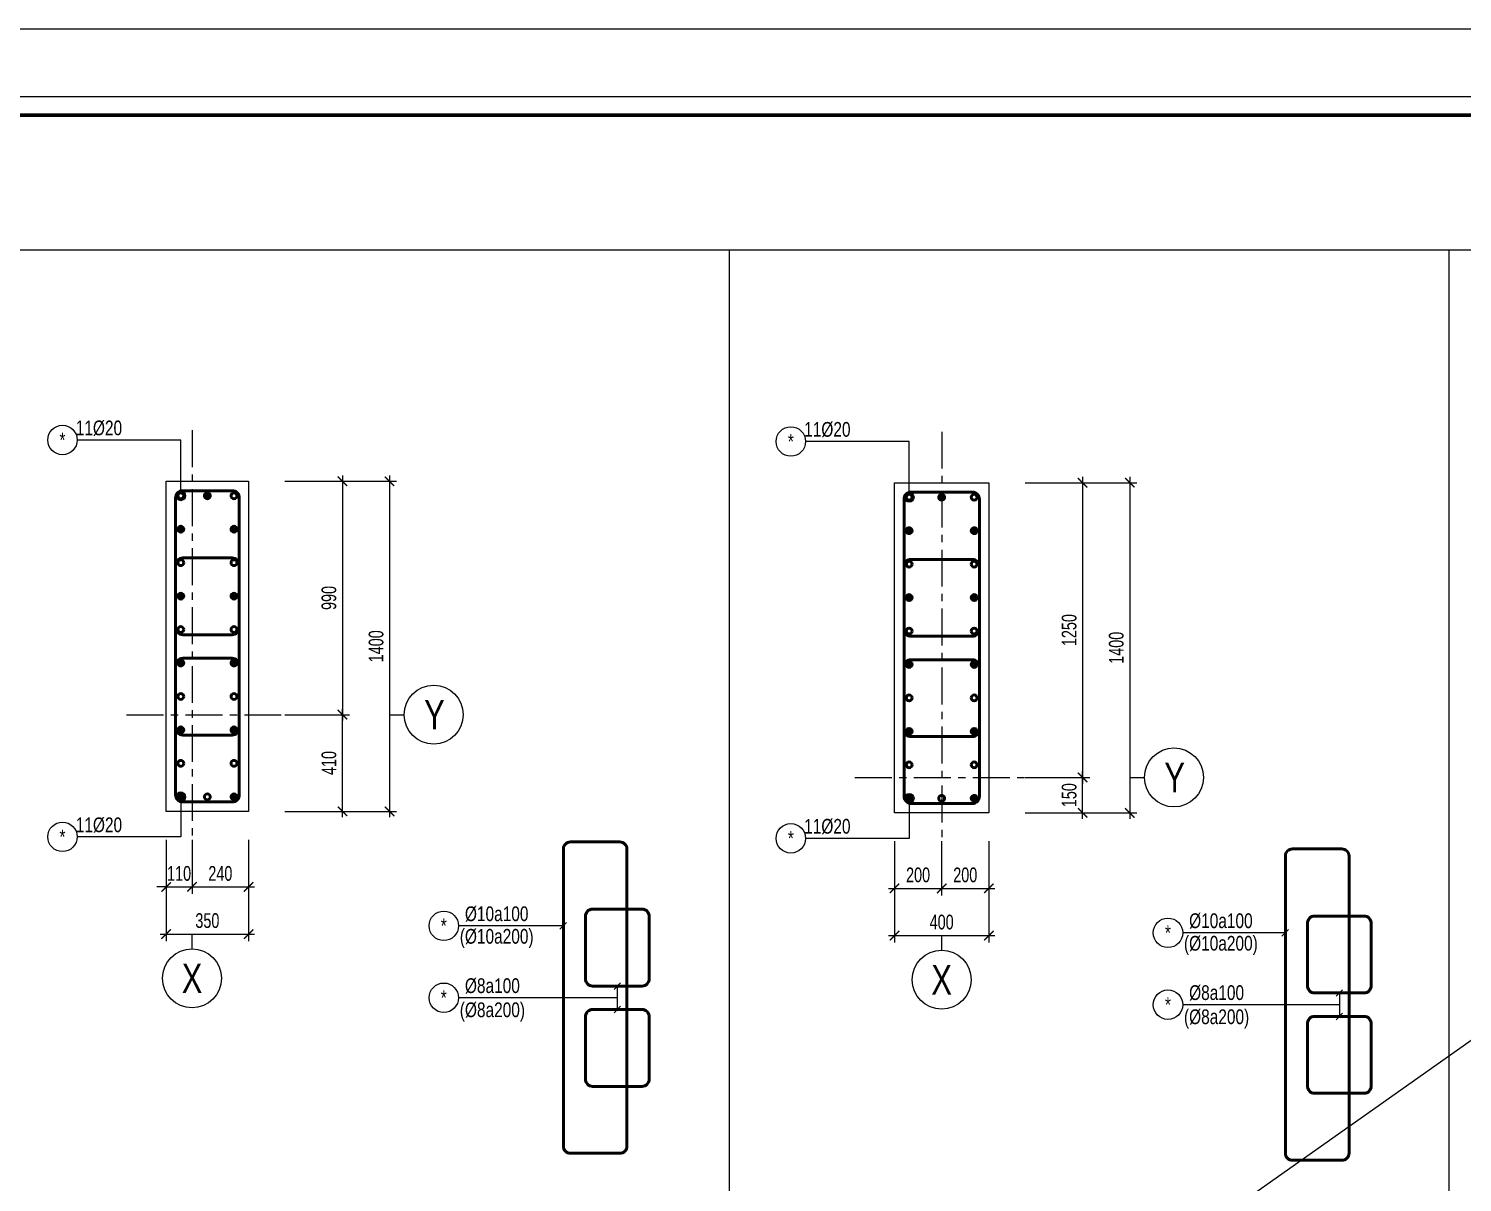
# Model space of a CAD drawing. Header units: millimetres. Extents: x -17374 to 181693, y -29783 to 15580.
# Drawn here: x 32851 to 38932, y 10688 to 15580 of the extents above; entities that cross this region are included whole.
import ezdxf
from ezdxf.enums import TextEntityAlignment as Align

# ---------------------------------------------------------------- set-up
doc = ezdxf.new("R2010")
doc.units = ezdxf.units.MM
doc.header["$LTSCALE"] = 250
doc.header["$MEASUREMENT"] = 0
doc.linetypes.add('CENTER', pattern=[2, 1.25, -0.25, 0.25, -0.25])
doc.linetypes.add('CENTER2', pattern=[1.125, 0.75, -0.125, 0.125, -0.125])
doc.layers.add('CDC-KHUNGTEN', color=7, linetype='Continuous')
for name, color, linetype, lineweight in [('CDC.01.AXIS', 160, 'CENTER2', 13), ('CDC.02.DIM', 1, 'Continuous', 18), ('CDC.03.BORDER', 3, 'Continuous', 25), ('CDC.05.STEEL', 4, 'Continuous', 50), ('CDC.06.TEXT', 2, 'Continuous', 18), ('CDC.11.NOTE', 8, 'Continuous', 18), ('CDC.14.STEELNUM', 9, 'Continuous', 18), ('STEEL_NODE', 6, 'Continuous', 50)]:
    doc.layers.add(name, color=color, linetype=linetype, lineweight=lineweight)
doc.layers.add('KCS_Plotter', color=11, linetype='Continuous', plot=False)
doc.styles.add('KC_SMTEXT', font='arial.ttf', dxfattribs={"width": 0.7})
doc.styles.add('KCS_BIGTEXT', font='arial.ttf', dxfattribs={"width": 0.75})
doc.styles.add('KCS_SMTEXT', font='arial.ttf', dxfattribs={"width": 0.7})
doc.dimstyles.new('KCS_DIM25', dxfattribs={"dimscale": 25, "dimtxt": 2.5, "dimasz": 1.6, "dimexe": 1.2, "dimexo": 0, "dimgap": 1, "dimtad": 1, "dimdec": 0, "dimzin": 0, "dimdsep": 46, "dimtxsty": 'KCS_SMTEXT', "dimblk": 'ARCHTICK', "dimcen": 0, "dimdle": 1, "dimclrd": 1, "dimclre": 1, "dimclrt": 2, "dimadec": 0, "dimazin": 0, "dimtfac": 1, "dimtdec": 0, "dimtix": 1, "dimtmove": 2, "dimatfit": 3, "dimfxl": 1, "dimtolj": 1, "dimtzin": 0, "dimarcsym": 0})

# ---------------------------------------------------------------- blocks, each defined once
blk = doc.blocks.new('_ArchTick')
at = {"color": 0, "linetype": 'ByBlock', "const_width": 0.15}
blk.add_lwpolyline([(-0.5, -0.5), (0.5, 0.5)], dxfattribs=at)
blk = doc.blocks.new('*D416')
at = {"layer": 'CDC.02.DIM', "color": 1, "lineweight": -2, "transparency": 16777216}
for p, q in [((33433.7, 12140.6), (33433.7, 11910.6)), ((33543.7, 12140.6), (33543.7, 11910.6)), ((33433.7, 11940.6), (33393.7, 11940.6)), ((33433.7, 11940.6), (33543.7, 11940.6)), ((33543.7, 11940.6), (33583.7, 11940.6))]:
    blk.add_line(p, q, dxfattribs=at)
at = {"layer": 'Defpoints', "color": 0, "transparency": 16777216}
for p in [(33433.7, 12140.6), (33543.7, 12140.6), (33543.7, 11940.6)]:
    blk.add_point(p, dxfattribs=at)
at = {"layer": 'CDC.02.DIM', "color": 1, "lineweight": -2, "transparency": 16777216, "xscale": 40, "yscale": 40, "zscale": 40}
blk.add_blockref('_ArchTick', (33433.7, 11940.6), dxfattribs=at)
at = {"layer": 'CDC.02.DIM', "color": 1, "lineweight": -2, "transparency": 16777216, "xscale": 40, "yscale": 40, "zscale": 40, "rotation": 180}
blk.add_blockref('_ArchTick', (33543.7, 11940.6), dxfattribs=at)
at = {"layer": 'CDC.02.DIM', "color": 2, "transparency": 16777216, "insert": (33488.7, 11997.5), "char_height": 62.5, "attachment_point": 5, "style": 'KCS_SMTEXT'}
blk.add_mtext('\\A1;110', dxfattribs=at)
blk = doc.blocks.new('*D417')
at = {"layer": 'CDC.02.DIM', "color": 1, "lineweight": -2, "transparency": 16777216}
for p, q in [((33433.7, 12140.6), (33433.7, 11710.6)), ((33783.7, 12140.6), (33783.7, 11710.6)), ((33408.7, 11740.6), (33808.7, 11740.6))]:
    blk.add_line(p, q, dxfattribs=at)
at = {"layer": 'Defpoints', "color": 0, "transparency": 16777216}
for p in [(33433.7, 12140.6), (33783.7, 12140.6), (33783.7, 11740.6)]:
    blk.add_point(p, dxfattribs=at)
at = {"layer": 'CDC.02.DIM', "color": 1, "lineweight": -2, "transparency": 16777216, "xscale": 40, "yscale": 40, "zscale": 40, "rotation": 180}
blk.add_blockref('_ArchTick', (33433.7, 11740.6), dxfattribs=at)
at = {"layer": 'CDC.02.DIM', "color": 1, "lineweight": -2, "transparency": 16777216, "xscale": 40, "yscale": 40, "zscale": 40}
blk.add_blockref('_ArchTick', (33783.7, 11740.6), dxfattribs=at)
at = {"layer": 'CDC.02.DIM', "color": 2, "transparency": 16777216, "insert": (33608.7, 11797.5), "char_height": 62.5, "attachment_point": 5, "style": 'KCS_SMTEXT'}
blk.add_mtext('\\A1;350', dxfattribs=at)
blk = doc.blocks.new('*D418')
at = {"layer": 'CDC.02.DIM', "color": 1, "lineweight": -2, "transparency": 16777216}
for p, q in [((33543.7, 12140.6), (33543.7, 11910.6)), ((33783.7, 12140.6), (33783.7, 11910.6)), ((33518.7, 11940.6), (33808.7, 11940.6))]:
    blk.add_line(p, q, dxfattribs=at)
at = {"layer": 'Defpoints', "color": 0, "transparency": 16777216}
for p in [(33543.7, 12140.6), (33783.7, 12140.6), (33783.7, 11940.6)]:
    blk.add_point(p, dxfattribs=at)
at = {"layer": 'CDC.02.DIM', "color": 1, "lineweight": -2, "transparency": 16777216, "xscale": 40, "yscale": 40, "zscale": 40, "rotation": 180}
blk.add_blockref('_ArchTick', (33543.7, 11940.6), dxfattribs=at)
at = {"layer": 'CDC.02.DIM', "color": 1, "lineweight": -2, "transparency": 16777216, "xscale": 40, "yscale": 40, "zscale": 40}
blk.add_blockref('_ArchTick', (33783.7, 11940.6), dxfattribs=at)
at = {"layer": 'CDC.02.DIM', "color": 2, "transparency": 16777216, "insert": (33663.7, 11997.5), "char_height": 62.5, "attachment_point": 5, "style": 'KCS_SMTEXT'}
blk.add_mtext('\\A1;240', dxfattribs=at)
blk = doc.blocks.new('*D419')
at = {"layer": 'CDC.02.DIM', "color": 1, "lineweight": -2, "transparency": 16777216}
for p, q in [((33937.3, 12671), (34211.4, 12671)), ((34181.4, 12236), (34181.4, 12696)), ((33937.3, 12261), (34211.4, 12261))]:
    blk.add_line(p, q, dxfattribs=at)
at = {"layer": 'Defpoints', "color": 0, "transparency": 16777216}
for p in [(33937.3, 12671), (34181.4, 12671), (33937.3, 12261)]:
    blk.add_point(p, dxfattribs=at)
at = {"layer": 'CDC.02.DIM', "color": 1, "lineweight": -2, "transparency": 16777216, "xscale": 40, "yscale": 40, "zscale": 40}
for p, rotation in [((34181.4, 12671), 90), ((34181.4, 12261), 270)]:
    blk.add_blockref('_ArchTick', p, dxfattribs=dict(at, rotation=rotation))
at = {"layer": 'CDC.02.DIM', "color": 2, "transparency": 16777216, "insert": (34124.5, 12466), "char_height": 62.5, "attachment_point": 5, "rotation": 90, "style": 'KCS_SMTEXT'}
blk.add_mtext('\\A1;410', dxfattribs=at)
blk = doc.blocks.new('*D436')
at = {"layer": 'CDC.02.DIM', "color": 1, "lineweight": -2, "transparency": 16777216}
for p, q in [((34381.4, 13686), (34381.4, 12236)), ((33937.3, 13661), (34411.4, 13661)), ((33937.3, 12261), (34411.4, 12261))]:
    blk.add_line(p, q, dxfattribs=at)
at = {"layer": 'Defpoints', "color": 0, "transparency": 16777216}
for p in [(33937.3, 13661), (33937.3, 12261), (34381.4, 12261)]:
    blk.add_point(p, dxfattribs=at)
at = {"layer": 'CDC.02.DIM', "color": 1, "lineweight": -2, "transparency": 16777216, "xscale": 40, "yscale": 40, "zscale": 40}
for p, rotation in [((34381.4, 13661), 90), ((34381.4, 12261), 270)]:
    blk.add_blockref('_ArchTick', p, dxfattribs=dict(at, rotation=rotation))
at = {"layer": 'CDC.02.DIM', "color": 2, "transparency": 16777216, "insert": (34324.5, 12961), "char_height": 62.5, "attachment_point": 5, "rotation": 90, "style": 'KCS_SMTEXT'}
blk.add_mtext('\\A1;1400', dxfattribs=at)
blk = doc.blocks.new('KC_SNODE')
at = {"layer": 'STEEL_NODE'}
blk.add_hatch(color=256, dxfattribs=at).paths.add_polyline_path([(12.5, 0, 1), (-12.5, 0, 1)])
blk.add_circle((0, 0), 12.5, dxfattribs=at)
blk = doc.blocks.new('KC_SNODE_2')
at = {"layer": 'STEEL_NODE', "color": 3}
blk.add_circle((0, 0), 12.5, dxfattribs=at)
blk = doc.blocks.new('*D437')
at = {"layer": 'CDC.02.DIM', "color": 1, "lineweight": -2, "transparency": 16777216}
for p, q in [((34181.4, 13686), (34181.4, 12646)), ((33937.3, 13661), (34211.4, 13661)), ((33937.3, 12671), (34211.4, 12671))]:
    blk.add_line(p, q, dxfattribs=at)
at = {"layer": 'Defpoints', "color": 0, "transparency": 16777216}
for p in [(33937.3, 13661), (33937.3, 12671), (34181.4, 12671)]:
    blk.add_point(p, dxfattribs=at)
at = {"layer": 'CDC.02.DIM', "color": 1, "lineweight": -2, "transparency": 16777216, "xscale": 40, "yscale": 40, "zscale": 40}
for p, rotation in [((34181.4, 13661), 90), ((34181.4, 12671), 270)]:
    blk.add_blockref('_ArchTick', p, dxfattribs=dict(at, rotation=rotation))
at = {"layer": 'CDC.02.DIM', "color": 2, "transparency": 16777216, "insert": (34124.5, 13166), "char_height": 62.5, "attachment_point": 5, "rotation": 90, "style": 'KCS_SMTEXT'}
blk.add_mtext('\\A1;990', dxfattribs=at)
blk = doc.blocks.new('*D430')
at = {"layer": 'CDC.02.DIM', "color": 1, "lineweight": -2, "transparency": 16777216}
for p, q in [((36523.2, 12134.4), (36523.2, 11904.4)), ((36723.2, 12134.4), (36723.2, 11904.4)), ((36498.2, 11934.4), (36748.2, 11934.4))]:
    blk.add_line(p, q, dxfattribs=at)
at = {"layer": 'Defpoints', "color": 0, "transparency": 16777216}
for p in [(36523.2, 12134.4), (36723.2, 12134.4), (36723.2, 11934.4)]:
    blk.add_point(p, dxfattribs=at)
at = {"layer": 'CDC.02.DIM', "color": 1, "lineweight": -2, "transparency": 16777216, "xscale": 40, "yscale": 40, "zscale": 40, "rotation": 180}
blk.add_blockref('_ArchTick', (36523.2, 11934.4), dxfattribs=at)
at = {"layer": 'CDC.02.DIM', "color": 1, "lineweight": -2, "transparency": 16777216, "xscale": 40, "yscale": 40, "zscale": 40}
blk.add_blockref('_ArchTick', (36723.2, 11934.4), dxfattribs=at)
at = {"layer": 'CDC.02.DIM', "color": 2, "transparency": 16777216, "insert": (36623.2, 11991.3), "char_height": 62.5, "attachment_point": 5, "style": 'KCS_SMTEXT'}
blk.add_mtext('\\A1;200', dxfattribs=at)
blk = doc.blocks.new('*D431')
at = {"layer": 'CDC.02.DIM', "color": 1, "lineweight": -2, "transparency": 16777216}
for p, q in [((36523.2, 12134.4), (36523.2, 11704.4)), ((36923.2, 12134.4), (36923.2, 11704.4)), ((36498.2, 11734.4), (36948.2, 11734.4))]:
    blk.add_line(p, q, dxfattribs=at)
at = {"layer": 'Defpoints', "color": 0, "transparency": 16777216}
for p in [(36523.2, 12134.4), (36923.2, 12134.4), (36923.2, 11734.4)]:
    blk.add_point(p, dxfattribs=at)
at = {"layer": 'CDC.02.DIM', "color": 1, "lineweight": -2, "transparency": 16777216, "xscale": 40, "yscale": 40, "zscale": 40, "rotation": 180}
blk.add_blockref('_ArchTick', (36523.2, 11734.4), dxfattribs=at)
at = {"layer": 'CDC.02.DIM', "color": 1, "lineweight": -2, "transparency": 16777216, "xscale": 40, "yscale": 40, "zscale": 40}
blk.add_blockref('_ArchTick', (36923.2, 11734.4), dxfattribs=at)
at = {"layer": 'CDC.02.DIM', "color": 2, "transparency": 16777216, "insert": (36723.2, 11791.3), "char_height": 62.5, "attachment_point": 5, "style": 'KCS_SMTEXT'}
blk.add_mtext('\\A1;400', dxfattribs=at)
blk = doc.blocks.new('*D432')
at = {"layer": 'CDC.02.DIM', "color": 1, "lineweight": -2, "transparency": 16777216}
for p, q in [((36723.2, 12134.4), (36723.2, 11904.4)), ((36923.2, 12134.4), (36923.2, 11904.4)), ((36698.2, 11934.4), (36948.2, 11934.4))]:
    blk.add_line(p, q, dxfattribs=at)
at = {"layer": 'Defpoints', "color": 0, "transparency": 16777216}
for p in [(36723.2, 12134.4), (36923.2, 12134.4), (36923.2, 11934.4)]:
    blk.add_point(p, dxfattribs=at)
at = {"layer": 'CDC.02.DIM', "color": 1, "lineweight": -2, "transparency": 16777216, "xscale": 40, "yscale": 40, "zscale": 40, "rotation": 180}
blk.add_blockref('_ArchTick', (36723.2, 11934.4), dxfattribs=at)
at = {"layer": 'CDC.02.DIM', "color": 1, "lineweight": -2, "transparency": 16777216, "xscale": 40, "yscale": 40, "zscale": 40}
blk.add_blockref('_ArchTick', (36923.2, 11934.4), dxfattribs=at)
at = {"layer": 'CDC.02.DIM', "color": 2, "transparency": 16777216, "insert": (36823.2, 11991.3), "char_height": 62.5, "attachment_point": 5, "style": 'KCS_SMTEXT'}
blk.add_mtext('\\A1;200', dxfattribs=at)
blk = doc.blocks.new('*D433')
at = {"layer": 'CDC.02.DIM', "color": 1, "lineweight": -2, "transparency": 16777216}
for p, q in [((37321, 12229.7), (37321, 12429.7)), ((37076.9, 12404.7), (37351, 12404.7)), ((37076.9, 12254.7), (37351, 12254.7))]:
    blk.add_line(p, q, dxfattribs=at)
at = {"layer": 'Defpoints', "color": 0, "transparency": 16777216}
for p in [(37076.9, 12404.7), (37321, 12404.7), (37076.9, 12254.7)]:
    blk.add_point(p, dxfattribs=at)
at = {"layer": 'CDC.02.DIM', "color": 1, "lineweight": -2, "transparency": 16777216, "xscale": 40, "yscale": 40, "zscale": 40}
for p, rotation in [((37321, 12404.7), 90), ((37321, 12254.7), 270)]:
    blk.add_blockref('_ArchTick', p, dxfattribs=dict(at, rotation=rotation))
at = {"layer": 'CDC.02.DIM', "color": 2, "transparency": 16777216, "insert": (37264.1, 12329.7), "char_height": 62.5, "attachment_point": 5, "rotation": 90, "style": 'KCS_SMTEXT'}
blk.add_mtext('\\A1;150', dxfattribs=at)
blk = doc.blocks.new('*D434')
at = {"layer": 'CDC.02.DIM', "color": 1, "lineweight": -2, "transparency": 16777216}
for p, q in [((37076.9, 13654.7), (37551, 13654.7)), ((37521, 13679.7), (37521, 12229.7)), ((37076.9, 12254.7), (37551, 12254.7))]:
    blk.add_line(p, q, dxfattribs=at)
at = {"layer": 'Defpoints', "color": 0, "transparency": 16777216}
for p in [(37076.9, 13654.7), (37076.9, 12254.7), (37521, 12254.7)]:
    blk.add_point(p, dxfattribs=at)
at = {"layer": 'CDC.02.DIM', "color": 1, "lineweight": -2, "transparency": 16777216, "xscale": 40, "yscale": 40, "zscale": 40}
for p, rotation in [((37521, 13654.7), 90), ((37521, 12254.7), 270)]:
    blk.add_blockref('_ArchTick', p, dxfattribs=dict(at, rotation=rotation))
at = {"layer": 'CDC.02.DIM', "color": 2, "transparency": 16777216, "insert": (37464.1, 12954.7), "char_height": 62.5, "attachment_point": 5, "rotation": 90, "style": 'KCS_SMTEXT'}
blk.add_mtext('\\A1;1400', dxfattribs=at)
blk = doc.blocks.new('*D435')
at = {"layer": 'CDC.02.DIM', "color": 1, "lineweight": -2, "transparency": 16777216}
for p, q in [((37076.9, 13654.7), (37351, 13654.7)), ((37321, 13679.7), (37321, 12379.7)), ((37076.9, 12404.7), (37351, 12404.7))]:
    blk.add_line(p, q, dxfattribs=at)
at = {"layer": 'Defpoints', "color": 0, "transparency": 16777216}
for p in [(37076.9, 13654.7), (37076.9, 12404.7), (37321, 12404.7)]:
    blk.add_point(p, dxfattribs=at)
at = {"layer": 'CDC.02.DIM', "color": 1, "lineweight": -2, "transparency": 16777216, "xscale": 40, "yscale": 40, "zscale": 40}
for p, rotation in [((37321, 13654.7), 90), ((37321, 12404.7), 270)]:
    blk.add_blockref('_ArchTick', p, dxfattribs=dict(at, rotation=rotation))
at = {"layer": 'CDC.02.DIM', "color": 2, "transparency": 16777216, "insert": (37264.1, 13029.7), "char_height": 62.5, "attachment_point": 5, "rotation": 90, "style": 'KCS_SMTEXT'}
blk.add_mtext('\\A1;1250', dxfattribs=at)
blk = doc.blocks.new('_Axis name')
at = {"layer": 'CDC.02.DIM'}
blk.add_line((0, 2.5), (0, 0), dxfattribs=at)
blk.add_circle((0, 7.5), 5, dxfattribs=at)
at = {"layer": 'CDC.02.DIM', "color": 4, "style": 'KCS_BIGTEXT', "width": 0.75}
blk.add_attdef('.', text='', height=5, rotation=180, dxfattribs=at).set_placement((0, 7.5), align=Align.MIDDLE)
blk = doc.blocks.new('Khung tên chuẩn')
at = {"layer": 'CDC-KHUNGTEN', "color": 8}
blk.add_lwpolyline([(75096, 1100), (83000, 1100), (83000, 58300), (3000, 58300), (3000, 1100), (75096, 1100)], dxfattribs=at)
at = {"layer": 'CDC-KHUNGTEN', "color": 255, "lineweight": 60}
blk.add_lwpolyline([(74900, 1400), (74900, 58000), (3300, 58000), (3300, 1400), (74900, 1400)], close=True, dxfattribs=at)
at = {"layer": 'Defpoints', "color": 1, "ltscale": 0.2}
blk.add_lwpolyline([(0, 0), (0, 59400), (84100, 59400), (84100, 0), (0, 0)], close=True, dxfattribs=at)

msp = doc.modelspace()

# ---------------------------------------------------------------- linework, layer by layer
at = {"layer": 'CDC.01.AXIS', "linetype": 'CENTER', "ltscale": 0.5}
for p, q in [((33543.68, 13876.96), (33543.68, 12140.59)), ((36723.25, 13870.73), (36723.25, 12134.36)), ((33266.03, 12670.98), (33937.33, 12670.98)), ((36355.6, 12404.75), (37076.89, 12404.75))]:
    msp.add_line(p, q, dxfattribs=at)
at = {"layer": 'CDC.02.DIM'}
for p, q in [((34381.42, 12670.98), (34443.92, 12670.98)), ((37520.98, 12404.75), (37583.48, 12404.75))]:
    msp.add_line(p, q, dxfattribs=at)
for centre in [(34568.92, 12670.98), (37708.48, 12404.75)]:
    msp.add_circle(centre, 125, dxfattribs=at)
at = {"layer": 'CDC.03.BORDER'}
for p, q in [((42262.73, 14640.33), (24078.87, 14640.33)), ((35822.3, 14640.33), (35822.3, 826.99)), ((38874.59, 14640.33), (38874.59, 826.99))]:
    msp.add_line(p, q, dxfattribs=at)
for points in [[(33433.68, 13660.98), (33783.68, 13660.98), (33783.68, 12260.98), (33433.68, 12260.98)], [(36523.25, 13654.75), (36923.25, 13654.75), (36923.25, 12254.75), (36523.25, 12254.75)]]:
    msp.add_lwpolyline(points, close=True, dxfattribs=at)
at = {"layer": 'CDC.05.STEEL'}
for points in [[(33713.98, 13620.98), (33503.98, 13620.98, 0.4142136), (33473.98, 13590.98), (33473.98, 12330.73, 0.4142136), (33503.98, 12300.73), (33713.98, 12300.73, 0.4142136), (33743.98, 12330.73), (33743.98, 13590.98, 0.4142136)], [(36853.54, 13614.75), (36593.54, 13614.75, 0.4142136), (36563.54, 13584.75), (36563.54, 12324.49, 0.4142136), (36593.54, 12294.49), (36853.54, 12294.49, 0.4142136), (36883.54, 12324.49), (36883.54, 13584.75, 0.4142136)], [(33713.98, 13335.98), (33503.98, 13335.98, 0.4142136), (33473.98, 13305.98), (33473.98, 13039.91, 0.4142136), (33503.98, 13009.91), (33713.98, 13009.91, 0.4142136), (33743.98, 13039.91), (33743.98, 13305.98, 0.4142136)], [(36853.54, 13329.75), (36593.54, 13329.75, 0.4142136), (36563.54, 13299.75), (36563.54, 13033.68, 0.4142136), (36593.54, 13003.68), (36853.54, 13003.68, 0.4142136), (36883.54, 13033.68), (36883.54, 13299.75, 0.4142136)], [(33713.98, 12910.47), (33503.98, 12910.47, 0.4142136), (33473.98, 12880.47), (33473.98, 12614.4, 0.4142136), (33503.98, 12584.4), (33713.98, 12584.4, 0.4142136), (33743.98, 12614.4), (33743.98, 12880.47, 0.4142136)], [(36853.54, 12904.24), (36593.54, 12904.24, 0.4142136), (36563.54, 12874.24), (36563.54, 12608.17, 0.4142136), (36593.54, 12578.17), (36853.54, 12578.17, 0.4142136), (36883.54, 12608.17), (36883.54, 12874.24, 0.4142136)], [(35358.53, 12131.38), (35148.53, 12131.38, 0.4142136), (35118.53, 12101.38), (35118.53, 10841.12, 0.4142136), (35148.53, 10811.12), (35358.53, 10811.12, 0.4142136), (35388.53, 10841.12), (35388.53, 12101.38, 0.4142136)], [(38420.97, 12101.89), (38210.97, 12101.89, 0.4142136), (38180.97, 12071.89), (38180.97, 10811.63, 0.4142136), (38210.97, 10781.63), (38420.97, 10781.63, 0.4142136), (38450.97, 10811.63), (38450.97, 12071.89, 0.4142136)], [(35452.51, 11846.37), (35242.51, 11846.37, 0.4142136), (35212.51, 11816.37), (35212.51, 11550.3, 0.4142136), (35242.51, 11520.3), (35452.51, 11520.3, 0.4142136), (35482.51, 11550.3), (35482.51, 11816.37, 0.4142136)], [(38514.95, 11816.88), (38304.95, 11816.88, 0.4142136), (38274.95, 11786.88), (38274.95, 11520.82, 0.4142136), (38304.95, 11490.82), (38514.95, 11490.82, 0.4142136), (38544.95, 11520.82), (38544.95, 11786.88, 0.4142136)], [(35452.51, 11420.86), (35242.51, 11420.86, 0.4142136), (35212.51, 11390.86), (35212.51, 11124.79, 0.4142136), (35242.51, 11094.79), (35452.51, 11094.79, 0.4142136), (35482.51, 11124.79), (35482.51, 11390.86, 0.4142136)], [(38514.95, 11391.37), (38304.95, 11391.37, 0.4142136), (38274.95, 11361.37), (38274.95, 11095.3, 0.4142136), (38304.95, 11065.3), (38514.95, 11065.3, 0.4142136), (38544.95, 11095.3), (38544.95, 11361.37, 0.4142136)]]:
    msp.add_lwpolyline(points, format="xyb", close=True, dxfattribs=at)
at = {"layer": 'CDC.11.NOTE', "color": 1}
for p, q in [((35118.53, 11775.55), (34673.88, 11775.55)), ((35104.18, 11761.49), (35132.3, 11789.62)), ((38180.97, 11746.06), (37745.56, 11746.06)), ((38166.61, 11732), (38194.74, 11760.13)), ((35333.45, 11506.24), (35361.58, 11534.37)), ((35347.51, 11520.3), (35347.51, 11420.86)), ((38395.89, 11476.75), (38424.01, 11504.88)), ((35347.51, 11470.58), (34673.88, 11470.58)), ((35333.45, 11406.8), (35361.58, 11434.93)), ((38409.95, 11441.09), (37745.56, 11441.09)), ((38409.95, 11490.82), (38409.95, 11391.37)), ((38395.89, 11377.31), (38424.01, 11405.44))]:
    msp.add_line(p, q, dxfattribs=at)
for points in [[(33495.68, 13620.08), (33495.68, 13835.85), (33056.45, 13835.85)], [(36585.24, 13613.85), (36585.24, 13829.61), (36146.01, 13829.61)], [(33495.68, 12301.89), (33495.68, 12152.78), (33056.45, 12152.78)], [(36585.24, 12295.65), (36585.24, 12146.54), (36146.01, 12146.54)]]:
    msp.add_lwpolyline(points, dxfattribs=at)
for centre in [(33495.68, 13599.25), (36585.24, 13593.01), (33495.68, 12322.72), (36585.24, 12316.48)]:
    msp.add_circle(centre, 20.83, dxfattribs=at)
at = {"layer": 'CDC.14.STEELNUM'}
for centre in [(32993.95, 13835.85), (36083.51, 13829.61), (32993.95, 12152.78), (36083.51, 12146.54), (34611.38, 11775.55), (37683.06, 11746.06), (34611.38, 11470.58), (37683.06, 11441.09)]:
    msp.add_circle(centre, 62.5, dxfattribs=at)
at = {"layer": 'KCS_Plotter'}
msp.add_line((22982.18, 0), (45040.92, 15580.13), dxfattribs=at)

# ---------------------------------------------------------------- block references
at = {"xscale": 0.2622917978442274, "yscale": 0.2622917978442274, "zscale": 0.2622917978442274}
msp.add_blockref('Khung tên chuẩn', (22982.18, 0), dxfattribs=at)
at = {"layer": 'CDC.02.DIM', "xscale": 25, "yscale": 25, "zscale": 25, "rotation": 180}
for p in [(33543.68, 11740.59), (36723.25, 11734.36)]:
    msp.add_blockref('_Axis name', p, dxfattribs=at).add_auto_attribs({'.': 'X'})
at = {"layer": 'STEEL_NODE', "xscale": -1}
for name, p, rotation in [('KC_SNODE_2', (33495.68, 13599.25), 90), ('KC_SNODE', (33608.68, 13599.25), 90), ('KC_SNODE_2', (36585.24, 13593.01), 90), ('KC_SNODE', (36723.25, 13593.01), 90), ('KC_SNODE', (33495.68, 13457.41), 90), ('KC_SNODE_2', (33721.69, 13457.41), 270), ('KC_SNODE', (36585.24, 13451.18), 90), ('KC_SNODE_2', (36861.25, 13451.18), 270), ('KC_SNODE_2', (33721.69, 13315.58), 270), ('KC_SNODE_2', (36861.25, 13309.34), 270), ('KC_SNODE', (33495.68, 13173.74), 90), ('KC_SNODE_2', (33721.69, 13173.74), 270), ('KC_SNODE', (36585.24, 13167.5), 90), ('KC_SNODE_2', (36861.25, 13167.5), 270), ('KC_SNODE_2', (33721.69, 13031.9), 270), ('KC_SNODE_2', (36861.25, 13025.67), 270), ('KC_SNODE', (33495.68, 12890.06), 90), ('KC_SNODE_2', (33721.69, 12890.06), 270), ('KC_SNODE', (36585.24, 12883.83), 90), ('KC_SNODE_2', (36861.25, 12883.83), 270), ('KC_SNODE_2', (33721.69, 12748.23), 270), ('KC_SNODE_2', (36861.25, 12741.99), 270), ('KC_SNODE', (33495.68, 12606.39), 90), ('KC_SNODE_2', (33721.69, 12606.39), 270), ('KC_SNODE', (36585.24, 12600.16), 90), ('KC_SNODE_2', (36861.25, 12600.16), 270), ('KC_SNODE_2', (33721.69, 12464.55), 270), ('KC_SNODE_2', (36861.25, 12458.32), 270), ('KC_SNODE', (33495.68, 12322.72), 90), ('KC_SNODE_2', (33608.68, 12322.72), 270), ('KC_SNODE_2', (33721.69, 12322.72), 270), ('KC_SNODE', (36585.24, 12316.48), 90), ('KC_SNODE_2', (36723.25, 12316.48), 270), ('KC_SNODE_2', (36861.25, 12316.48), 270)]:
    msp.add_blockref(name, p, dxfattribs=dict(at, rotation=rotation))
at = {"layer": 'STEEL_NODE'}
for name, p, rotation in [('KC_SNODE_2', (33608.68, 13599.25), 270), ('KC_SNODE_2', (33721.69, 13599.25), 270), ('KC_SNODE_2', (36723.25, 13593.01), 270), ('KC_SNODE_2', (36861.25, 13593.01), 270), ('KC_SNODE_2', (33495.68, 13457.41), 90), ('KC_SNODE', (33721.69, 13457.41), 270), ('KC_SNODE_2', (36585.24, 13451.18), 90), ('KC_SNODE', (36861.25, 13451.18), 270), ('KC_SNODE_2', (33495.68, 13315.58), 90), ('KC_SNODE_2', (36585.24, 13309.34), 90), ('KC_SNODE_2', (33495.68, 13173.74), 90), ('KC_SNODE', (33721.69, 13173.74), 270), ('KC_SNODE_2', (36585.24, 13167.5), 90), ('KC_SNODE', (36861.25, 13167.5), 270), ('KC_SNODE_2', (33495.68, 13031.9), 90), ('KC_SNODE_2', (36585.24, 13025.67), 90), ('KC_SNODE_2', (33495.68, 12890.06), 90), ('KC_SNODE', (33721.69, 12890.06), 270), ('KC_SNODE_2', (36585.24, 12883.83), 90), ('KC_SNODE', (36861.25, 12883.83), 270), ('KC_SNODE_2', (33495.68, 12748.23), 90), ('KC_SNODE_2', (36585.24, 12741.99), 90), ('KC_SNODE_2', (33495.68, 12606.39), 90), ('KC_SNODE', (33721.69, 12606.39), 270), ('KC_SNODE_2', (36585.24, 12600.16), 90), ('KC_SNODE', (36861.25, 12600.16), 270), ('KC_SNODE_2', (33495.68, 12464.55), 90), ('KC_SNODE_2', (36585.24, 12458.32), 90), ('KC_SNODE_2', (33495.68, 12322.72), 90), ('KC_SNODE', (33721.69, 12322.72), 270), ('KC_SNODE_2', (36585.24, 12316.48), 90), ('KC_SNODE', (36861.25, 12316.48), 270)]:
    msp.add_blockref(name, p, dxfattribs=dict(at, rotation=rotation))

# ---------------------------------------------------------------- texts
at = {"layer": 'CDC.02.DIM', "color": 4, "style": 'KCS_BIGTEXT', "text_generation_flag": 6, "width": 0.75}
for p in [(34571.85, 12670.98), (37711.41, 12404.75)]:
    msp.add_attdef('Y', text='.', height=125, rotation=180, dxfattribs=at).set_placement(p, align=Align.MIDDLE)
at = {"layer": 'CDC.06.TEXT', "style": 'KC_SMTEXT', "width": 0.75}
for s, p in [('11%%C20', (33148.75, 13855.85)), ('11%%C20', (36238.31, 13849.61)), ('11%%C20', (33148.75, 12172.78)), ('11%%C20', (36238.31, 12166.54)), ('%%C10a100', (34835.84, 11795.55)), ('%%C10a100', (37907.52, 11766.06)), ('(%%C10a200)', (34835.84, 11699.88)), ('(%%C10a200)', (37907.52, 11670.39)), ('%%c8a100', (34817.63, 11490.58)), ('%%c8a100', (37889.32, 11461.09)), ('(%%C8a200)', (34817.63, 11388.3)), ('(%%C8a200)', (37889.32, 11358.81))]:
    msp.add_text(s, height=62.5, dxfattribs=at).set_placement(p, align=Align.CENTER)
at = {"layer": 'CDC.14.STEELNUM', "color": 2, "style": 'KC_SMTEXT', "width": 0.75}
for p in [(32993.95, 13835.85), (36083.51, 13829.61), (32993.95, 12152.78), (36083.51, 12146.54), (34611.38, 11775.55), (37683.06, 11746.06), (34611.38, 11470.58), (37683.06, 11441.09)]:
    msp.add_text('*', height=62.5, dxfattribs=at).set_placement(p, align=Align.MIDDLE_CENTER)

# ---------------------------------------------------------------- dimensions: what is measured, and where the dimension line sits
at = {"layer": 'CDC.02.DIM'}
for base, p1, p2, angle, picture, middle in [((34381.42, 12260.98), (33937.33, 13660.98), (33937.33, 12260.98), 90, '*D436', (34324.51, 12960.98)), ((34181.42, 12670.98), (33937.33, 13660.98), (33937.33, 12670.98), 90, '*D437', (34124.51, 13165.98)), ((37520.98, 12254.75), (37076.89, 13654.75), (37076.89, 12254.75), 90, '*D434', (37464.07, 12954.75)), ((37320.98, 12404.75), (37076.89, 13654.75), (37076.89, 12404.75), 90, '*D435', (37264.07, 13029.75)), ((34181.42, 12670.98), (33937.33, 12260.98), (33937.33, 12670.98), 90, '*D419', (34124.51, 12465.98)), ((37320.98, 12404.75), (37076.89, 12254.75), (37076.89, 12404.75), 90, '*D433', (37264.07, 12329.75)), ((33543.68, 11940.59), (33433.68, 12140.59), (33543.68, 12140.59), 180, '*D416', (33488.68, 11997.5)), ((33783.68, 11740.59), (33433.68, 12140.59), (33783.68, 12140.59), 180, '*D417', (33608.68, 11797.53)), ((36723.25, 11934.36), (36523.25, 12134.36), (36723.25, 12134.36), 180, '*D430', (36623.25, 11991.27)), ((36923.25, 11734.36), (36523.25, 12134.36), (36923.25, 12134.36), 180, '*D431', (36723.25, 11791.27))]:
    dim = msp.add_linear_dim(base=base, p1=p1, p2=p2, angle=angle, dimstyle='KCS_DIM25', dxfattribs=at)
    dim.commit()
    dim.dimension.update_dxf_attribs({"geometry": picture, "text_midpoint": middle})
for base, p1, p2, picture, middle in [((33783.68, 11940.59), (33543.68, 12140.59), (33783.68, 12140.59), '*D418', (33663.68, 11997.5)), ((36923.25, 11934.36), (36723.25, 12134.36), (36923.25, 12134.36), '*D432', (36823.25, 11991.27))]:
    dim = msp.add_linear_dim(base=base, p1=p1, p2=p2, dimstyle='KCS_DIM25', dxfattribs=at)
    dim.commit()
    dim.dimension.update_dxf_attribs({"geometry": picture, "text_midpoint": middle})

doc.saveas('drawing.dxf')
